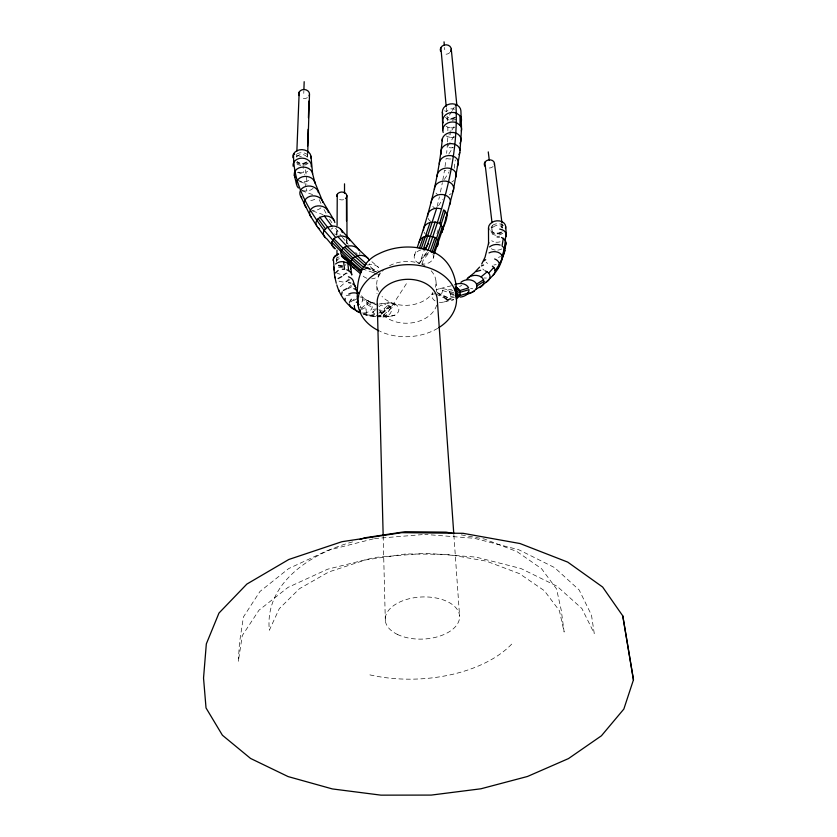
<?xml version="1.0" encoding="UTF-8"?>
<svg xmlns="http://www.w3.org/2000/svg" width="837" height="837" viewBox="0 0 837 837"><rect width="100%" height="100%" fill="white"/><g stroke="black" fill="none" stroke-linecap="round" stroke-linejoin="round"><path stroke-width="0.63" stroke-dasharray="4.18 3.14" d="M454.983 136.933A9.437 7.69 -6.7 0 1 450.139 137.31L450.16 127.747L447.868 127.161A9.385 7.69 -6.8 0 1 445.87 126.105M447.858 130.75L447.868 127.161M336.505 261.238L336.516 258.643M336.641 235.291L336.683 227.507M336.945 256.614L336.924 260.506L334.978 259.847M337.049 234.559L337.07 229.369M307.273 156.299L307.346 153.726M307.608 157.21L307.681 154.615M303.768 93.378L303.862 90.783M296.288 157.011L296.392 154.406M361.406 309.449A8.945 6.518 -0.5 0 0 367.098 304.417L366.679 301.058L361.145 295.566A8.872 6.487 -0.3 0 1 359.073 304.605M447.481 143.232L446.655 153.349M447.554 141.934L447.837 136.724L449.166 134.569M364.147 313.028A9.019 6.56 -0.7 0 0 372.193 307.577L371.774 304.197L369.086 301.435A9.019 6.56 -0.7 0 0 362.463 299.981M441.612 294.007L442.616 290.491L443.997 288.953M439.352 302.283A9.416 6.884 -4.4 0 0 448.255 299.855C451.614 297.428 451.269 292.082 447.596 290.136A9.416 6.884 -4.4 0 0 436.14 289.884M454.209 168.268L455.318 159.961M445.022 166.626L446.163 158.319M442.804 180.154L444.531 170.183A9.584 7.648 -6 0 0 449.354 170.832M440.429 192.05L442.365 182.644M437.113 206.477L439.415 196.789M436.924 233.847L438.4 228.867M414.346 255.662L416.763 248.83M389.561 265.706A29.682 21.929 -2.8 0 1 419.546 263.446L423.951 251.027M420.729 249.991L418.458 250.901A9.678 7.271 -3.7 0 0 419.546 263.446L421.921 263.99L423.449 259.7L428.732 253.077M433.284 258.016L434.1 255.745M360.705 306.07L360.004 307.723L366.219 309.01A9.176 6.654 -1.3 0 0 367.767 313.959L361.563 312.63M380.28 272.893L378.178 276.252A9.594 7.146 -1 0 1 371.701 278.815M435.031 300.839A9.416 6.884 -4.4 0 1 432.08 294.404L432.886 292.678A29.682 21.929 -2.8 0 1 382.028 296.465M451.635 111.53L447.387 118.519L447.523 120.988M452.304 110.432L454.292 107.146M451.823 130.248L455.14 124.849M453.947 136.337L447.261 147.134A9.5 7.69 -6.5 0 0 454.46 147.343M448.841 154.008L452.869 147.542M444.384 179.432L449.103 171.941M438.546 205.724L442.585 199.373M406.395 283.733L385.595 315.842L378.23 316.48L390.324 316.396L394.855 315.151A9.333 6.769 -1.9 0 0 395.65 304.417L393.61 303.475A9.333 6.769 -1.9 0 0 386.443 303.329M419.546 263.446L428.146 250.169M363.561 269.263A9.573 7.177 -0.5 0 0 367.589 267.108L368.929 265.528A9.573 7.177 -0.5 0 0 369.672 263.739M426.839 252.523L421.063 259.156L429.329 251.979M376.2 315.57L383.555 314.921L395.65 304.417L393.264 304.647L379.579 313.854L381.923 313.645L391.214 303.716L393.61 303.475M343.233 275.624L348.652 270.675M340.345 286.735L350.358 277.643M348.15 288.085L351.822 284.768M351.132 301.864L356.75 296.842M361.417 308.215L369.086 301.435M375.29 310.056L369.389 315.214L363.174 313.885A9.102 6.602 -1 0 0 375.949 312.933M379.213 306.614L381.18 304.888A9.176 6.654 -1.3 0 1 378.387 316.26M378.952 313.164L388.138 305.16L383.796 303.726L379.171 303.549M387.908 316.344L381.923 313.645L393.264 304.647M459.565 286.641L461.605 285.375M362.934 313.865C373.187 318.342 384.298 316.867 394.855 315.151M352.565 541.895C312.306 552.838 264.335 582.343 269.347 630.219L279.296 608.645L299.489 588.673L328.815 571.953L365.256 559.995L405.945 553.937L447.481 554.345L486.36 561.146L519.453 573.648L544.301 590.66L559.398 610.675L564.148 632.061L561.282 610.414L556.532 588.882L541.591 568.741L517.036 551.614L484.382 539.018L460.088 534.665M451.405 285.752L438.368 289.027M373.271 538.882L327.842 550.348L288.681 568.574L259.972 591.466L243.41 616.984L239.455 643.067L238.304 661.502L242.28 635.565L259.01 610.173L288.043 587.375L327.654 569.202L374.903 557.442L425.813 553.267L475.897 557.097L520.823 568.469L556.982 586.182L581.861 608.489L594.239 633.421L591.477 615.09L579.173 590.001L554.523 567.559L518.752 549.742L474.328 538.285L424.83 534.404M448.255 299.855L451.3 299.144L435.983 291.977L448.255 299.855L436.265 294.216M444.185 301.927L453.769 299.698A9.353 6.842 -4.8 0 1 443.097 297.313M450.473 296.612L454.062 295.785M454.428 297.219L449.647 298.328L438.881 294.697M450.683 294.812L454.271 293.986M450.243 293.055L453.842 292.228M447.596 290.136L452.409 289.058M432.08 294.404L435.177 293.703M449.187 291.464L452.796 290.648M296.392 162.598A9.113 7.292 3.7 0 0 303.088 164.219L305.379 163.79A9.113 7.292 3.7 0 0 307.43 162.901M298.642 172.119A9.176 7.303 3.6 0 0 303.318 172.736L305.631 172.307A9.176 7.303 3.6 0 0 307.702 171.418M297.805 180.06A9.228 7.313 3.4 0 0 304.595 181.681L306.907 181.252A9.228 7.313 3.4 0 0 310.715 179.066M388.839 302.91L381.369 303.674A9.249 6.706 -1.6 0 0 379.004 304.082M373.03 309.313L377.947 308.843M385.271 316.627L392.699 315.988M382.917 317.024L390.324 316.396M374.526 538.557L422.246 534.623M376.064 316.658L369.389 315.214L375.06 315.507M370.54 302.22L375.604 303.224M363.457 267.202L376.922 269.985L379.443 272.161M450.139 137.31L447.837 136.724A9.437 7.69 -6.7 0 1 445.818 135.667M362.128 268.803L374.882 273.103M376.043 273.5L379.527 274.672L377.006 272.496M442.616 290.491L454.47 294.509M334.58 233.91L336.903 234.705M312.651 210.976L323.04 214.586M301.77 190.752L312.808 194.644M299.656 181.566L306.98 184.171M297.365 172.265L304.647 174.86M365.769 268.039L376.169 271.774L368.929 265.528M301.372 156.77L296.706 155.086L296.622 157.168A5.702 4.562 3.7 0 1 301.916 154.479A5.702 4.562 3.7 0 1 307.169 157.461M367.087 300.525L372.81 302.722M375.279 304.459L365.581 299.562A8.945 6.518 -0.5 0 0 359.774 296.915M444.562 110.777L446.644 111.583A5.838 4.802 -6.9 0 1 454.501 109.197M365.832 266.961L376.169 271.774M491.696 240.753L493.527 241.652M367.192 302.722L372.298 305.871M367.098 304.417L372.193 307.577M374.819 303.632L376.43 304.898M371.931 261.709L378.711 267.558M367.589 267.108L376.252 274.588M486.119 262.232L487.584 263.498M355.683 252.471L357.347 254.249M342.375 237.3L348.192 244.268M335.606 228.271L341.538 236.306M329.6 219.21L333.471 225.247M324.003 209.543L326.44 213.979M319.211 199.656L321.188 204.019M433.001 254.26L433.472 256.112A9.678 7.271 -3.7 0 1 421.921 263.99M304.595 181.681L306.039 187.498M306.332 188.67L306.907 190.993M306.907 181.252L305.557 169.88M502.106 223.971L502.587 227.831M501.122 223.51L502.095 231.232M492.313 225.247L492.616 227.821L490.723 227.13A7.575 5.754 -7.8 0 1 497.178 223.73A7.575 5.754 -7.8 0 1 503.822 226.136M491.518 226.074L491.968 229.934M444.573 47.479L444.782 49.728M446.299 107.743L446.644 111.583M436.004 281.525L436.726 291.726M453.884 535.157L459.565 615.927M303.088 164.219L303.318 172.736M376.828 285.951L377.027 293.609M383.179 536.109L385.334 620.928M346.989 239.696L346.999 243.588M346.56 239.12L346.57 244.31M454.962 117.504A5.838 4.802 -6.9 0 1 446.937 116.385M449.835 52.574A5.514 4.719 -7.7 0 1 443.275 53.84M437.699 328.324A49.352 36.001 -2.8 0 1 380.04 331.368M436.673 305.097A30.09 21.95 -2.8 0 1 409.366 323.124A30.09 21.95 -2.8 0 1 378.962 309.376M501.258 232.142A5.409 4.112 -7.8 0 1 493.014 232.205A5.409 4.112 -7.8 0 1 494.981 225.948A5.409 4.112 -7.8 0 1 502.535 228.062M450.965 158.967A9.542 7.669 -6.2 0 1 444.123 157.262M378.491 291.485A29.682 21.929 -2.8 0 1 383.744 269.713M421.838 264.335A29.682 21.929 -2.8 0 1 425.06 265.946M431.17 270.801A29.682 21.929 -2.8 0 1 435.428 287.237M425.102 233.743A9.688 7.418 -4.4 0 1 423.993 232.037M366.836 278.229A9.594 7.146 -1 0 1 361.856 274.274M367.527 265.026A9.594 7.146 -1 0 1 379.862 269.211M381.923 313.645A9.333 6.769 -1.9 0 1 380.396 308.602M313.069 188.377A9.291 7.313 3.1 0 1 302.167 190.376M501.813 248.934A8.768 6.602 -7.6 0 1 497.492 250.137M495.242 250.085A8.768 6.602 -7.6 0 1 489.844 247.428M496.163 264.565A8.893 6.633 -7.2 0 1 493.893 264.963M472.779 288.796A9.155 6.738 -6 0 1 470.551 288.294M500.097 241.809A8.705 6.591 -7.7 0 1 495.63 242.155M484.278 270.267A8.956 6.654 -6.9 0 1 482.813 269.001M486.433 278.01A9.019 6.675 -6.7 0 1 484.1 277.957M500.526 256.53A8.83 6.612 -7.4 0 1 498.433 257.346M501.583 232.791A8.652 6.581 -7.8 0 1 491.183 232.54M359.826 252.345A9.563 7.209 0 0 1 359.732 254.228M511.669 644.124A110.202 62.346 -2.5 0 1 369.337 674.748M456.217 119.074A8.171 6.717 -6.9 0 1 446.362 118.77M332.844 227.863A9.469 7.282 1.6 0 1 331.065 229.15M456.019 117.013A8.15 6.717 -6.9 0 1 447.921 117.651M454.449 118.728A9.322 7.679 -6.9 0 1 445.399 117.462M320.927 207.817A9.385 7.313 2.4 0 1 312.243 210.38M314.743 199.279A9.343 7.313 2.8 0 1 307.849 200.545M451.185 193.504A9.646 7.575 -5.4 0 1 449.27 194.854M437.625 194.54A9.646 7.575 -5.4 0 1 435.993 193.106M453.821 180.551A9.625 7.617 -5.7 0 1 451.917 181.911M306.373 161.959A5.702 4.562 3.7 0 1 297.355 161.708M493.077 166.542A5.137 4.07 -8.5 0 1 488.191 167.975M430.825 221.439A9.678 7.481 -4.7 0 1 428.073 218.3M434.455 207.869A9.667 7.533 -5.1 0 1 432.813 206.436M454.983 127.37A9.385 7.69 -6.8 0 1 450.16 127.747M349.876 279.663A8.6 6.382 0.3 0 1 337.824 280.573M350.305 294.917A8.726 6.424 0.1 0 1 343.651 294.77M357.022 298.6A8.799 6.455 -0.1 0 1 353.329 300.535M351.582 286.652A8.663 6.403 0.2 0 1 347.951 288.577M388.138 305.16A9.249 6.706 -1.6 0 1 387.405 315.8M374.568 314.304A9.249 6.706 -1.6 0 1 372.925 311.071M343.651 199.666A5.032 3.944 0.8 0 1 338.692 199.018M347.229 273.207A8.537 6.372 0.4 0 1 336.882 272.977M501.018 232.131A7.564 5.754 -7.8 0 1 490.691 230.803M306.75 162.169A7.972 6.382 3.7 0 1 297.083 161.897M502.817 233.188A7.575 5.754 -7.8 0 1 490.932 232.895M342.553 267.662A7.428 5.566 0.4 0 1 337.112 266.448M337.395 257.608A7.428 5.566 0.4 0 1 339.1 256.917M342.553 265.559A7.418 5.566 0.5 0 1 338.765 265.088M307.388 97.678A5.388 4.488 4.7 0 1 300.839 97.479M308.173 163.121A7.983 6.393 3.7 0 1 302.879 165.402M300.807 165.339A7.983 6.393 3.7 0 1 297.009 163.979M297.051 153.841A7.983 6.393 3.7 0 1 308.257 155.337M345.89 264.659A5.304 3.976 0.4 0 1 344.886 265.36M342.333 266.093A5.304 3.976 0.4 0 1 338.441 265.214M336.526 261.5A5.304 3.976 0.4 0 1 341.224 258.173M342.657 266.344A8.454 6.34 0.5 0 1 338.347 265.81M397.293 634.373A37.226 21.061 -2.7 0 0 458.728 621.42A37.226 21.061 -2.7 0 0 411.197 598.288A37.226 21.061 -2.7 0 0 397.293 634.373"/><path stroke-width="1.26" d="M336.945 255.316L336.976 250.127M337.091 225.477L337.248 194.341M442.721 130.467L442.344 112.273M307.587 146.015L308.089 129.306M308.434 117.735L308.947 101.026M307.723 153.307L309.481 94.769M333.796 267.034L334.674 276.283L336.265 283.262M303.904 89.486L304.176 81.691M341.475 295.189L342.187 291.883M296.863 151.235L299.175 92.143M345.095 300.023L345.158 298.328M505.998 233.293L504.397 248.788L502.169 255.986C501.886 267.725 491.361 277.717 482.865 284.925A9.155 6.738 -6 0 1 479.643 287.625M488.557 244.216L488.494 228.082M460.015 150.608L461.543 129.003L460.915 110.808A9.322 7.679 -6.9 0 0 449.982 103.997A9.322 7.679 -6.9 0 0 442.783 114.23M442.313 138.869C438.975 176.084 429.465 212.504 417.171 247.689M442.627 230.625L442.365 226.796L439.624 223.657L443.715 209.857C451.206 215.538 443.035 225.645 441.79 232.477L446.895 214.931M455.966 298.851A9.353 6.842 -4.8 0 0 459.21 296.11C461.804 292.636 459.032 288.001 455.223 287.018M460.957 282.278A9.217 6.769 -5.6 0 1 469.766 279.851A9.217 6.769 -5.6 0 1 476.535 284.172C478.691 290.355 470.833 292.866 466.575 294.624A9.291 6.801 -5.2 0 1 460.162 297.083M459.795 152.616L453.466 189.936L445.849 218.75M466.732 279.37A9.155 6.738 -6 0 1 481.055 276.89C483.807 278.501 484.832 282.31 482.865 284.925L475.866 289.372M492.344 266.145C495.065 267.756 496.017 271.533 494.06 274.107A9.019 6.675 -6.7 0 1 492.69 275.593M500.066 262.556A8.893 6.633 -7.2 0 0 501.426 261.092C502.085 256.384 507.777 249.719 502.033 245.984L503.33 238.399L501.478 237.478M503.33 238.399C505.977 240.031 506.824 243.755 504.931 246.287M504.303 250.085L504.721 247.553M504.491 252.219L506.019 242.897M488.787 242.479L485.031 257.273L481.704 264.021M358.121 305.264C355.401 285.825 358.445 262.923 378.544 253.914C393.829 246.214 411.877 244.959 428.146 250.169C444.489 203.548 458.833 154.416 455.903 104.499L455.37 105.389M441.633 208.811L436.705 208.172L423.219 249.552L425.751 249.614L435.135 222.056L437.531 222.621M445.357 211.29L431.902 252.575L430.239 251.184L435.114 237.478L428.094 235.825L423.323 237.185A9.688 7.345 -4.1 0 0 419.191 241.998M504.753 250.483L502.514 257.681L499.323 264.44L495.148 270.686M435.135 222.056L430.113 222.443L421.137 248.851M425.112 247.585L424.369 249.865L428.366 243.672M442.365 226.796L433.409 253.119M442.825 228.689L434.277 253.841M633.463 679.822L623.837 709.065L601.426 735.786L568.49 758.584L527.488 776.474L480.919 788.789L431.264 795.087L380.94 795.15L332.383 788.935L288.095 776.579L250.577 758.458L222.412 735.242L206.028 707.945L203.537 678.085L206.331 643.883L218.97 613.071L246.873 584.069L288.828 559.472L341.946 541.696L401.833 532.656L463.049 533.315L519.997 543.537L567.716 562.108L602.63 587.04L622.78 615.896L633.463 679.822L622.78 615.896M419.274 248.62L423.323 237.185M294.603 154.322L293.546 153.945C292.971 182.299 307.367 208.423 324.139 230.321A9.51 7.261 1.1 0 0 326.932 238.922L335.187 248.861A9.531 7.24 0.6 0 1 331.734 242.113L333.733 238.681L337.729 236.473A9.531 7.24 0.6 0 1 350.075 240.721M361.385 270.592L350.776 261.416L352.827 258.016L356.876 255.829A9.573 7.177 -0.5 0 1 369.222 260.035M349.458 302.345L351.362 299.248M466.575 294.624L468.804 291.412L469.023 289.633L455.474 293.714M334.873 222.548A9.469 7.282 1.6 0 0 324.39 215.977L319.807 217.317L316.763 220.246A9.469 7.282 1.6 0 0 319.577 228.867M342.312 232.602A9.51 7.261 1.1 0 0 331.818 226.053L327.215 227.392L324.139 230.321L341.58 250.085L362.128 268.803M335.281 255.913L335.166 255.986A8.485 6.361 0.5 0 0 333.346 260.673A8.454 6.34 0.5 0 1 334.036 257.44L336.777 254.846A8.485 6.361 0.5 0 1 338.723 254.05A8.454 6.34 0.5 0 0 335.187 256.028M335.355 273.008L338.158 270.435M485.732 282.508A9.092 6.706 -6.4 0 0 488.682 273.113L493.83 267.421M479.591 267.097L474.328 272.789L468.103 277.863M481.055 276.89L487.176 271.826L488.682 273.113M359.261 250.514A9.563 7.209 0 0 0 346.916 246.287C343.609 247.197 340.387 250.085 340.805 253.778L361.302 272.464M338.138 278.554L341.778 276.608M343.39 290.449L347.093 288.483M356.342 302.377L358.069 301.194M483.891 260.851L485.701 259.648M476.933 285.909L483.943 281.473M476.535 284.172L483.556 279.746M481.411 265.894L483.556 265.057M476.159 271.575L480.668 270.32M455.631 296.947L467.967 293.117M359.994 539.415L364.953 537.762L405.066 531.704L446.027 532.144L453.696 533.525M455.265 295.503L460.047 294.404M456.238 291.684L468.615 287.897A9.291 6.801 -5.2 0 0 454.763 284.758M454.826 288.514L457.232 287.97M455.202 290.104L458.802 289.278M342.323 269.263L344.582 269.305L343.578 261.74A8.537 6.372 0.4 0 0 335.585 264.011M497.073 236.923L499.344 236.976M348.61 282.561L350.797 283.052M343.578 261.74L347.627 263.1A8.537 6.372 0.4 0 1 350.661 269.085M455.652 294.906L459.21 296.11M360.935 312.965C348.945 308.246 340.303 297.093 336.798 284.883M353.852 288.629L355.819 289.518A8.799 6.455 -0.1 0 1 357.389 290.753M348.433 276.754L350.358 277.643A8.663 6.403 0.2 0 1 353.496 281.975L355.892 288.284A8.726 6.424 0.1 0 0 352.743 283.942M346.738 269.796L348.652 270.675A8.6 6.382 0.3 0 1 351.77 274.996L350.724 267.421M428.146 250.169C449.574 256.373 457.891 277.214 456.489 297.951M485.251 270.885L487.176 271.826M435.114 237.478L436.768 238.88L438.337 242.458A9.688 7.345 -4.1 0 1 437.301 246.214M366.564 264.189L346.916 246.287L337.729 236.473M352.45 266.762L360.14 273.417M461.323 131.011A9.437 7.69 -6.7 0 0 460.078 125.247L456.468 122.683A9.437 7.69 -6.7 0 0 446.037 124.054A9.437 7.69 -6.7 0 0 443.171 132.434M461.281 121.459A9.385 7.69 -6.8 0 0 460.036 115.694L456.447 113.131A9.385 7.69 -6.8 0 0 446.09 114.502A9.385 7.69 -6.8 0 0 443.244 122.872M368.06 258.371L358.09 248.84L340.544 229.076M344.708 247.187L365.309 265.915L363.457 267.202L352.827 258.016L333.733 238.681M350.776 261.416L331.734 242.113M344.75 257.838L346.403 259.606M335.532 237.373L319.807 217.317M355.819 289.518L358.811 293.368M324.39 215.977L331.818 226.053M318.029 218.624L325.426 228.7M317.861 227.497L325.216 237.541M334.287 220.686L322.297 200.618L314.388 181.169M316.658 225.823L310.265 215.758L300.504 195.921M338.535 289.581L339.069 291.213M334.277 270.309L333.482 260.558M359.92 309.449L360.454 311.123M310.987 156.278L312.609 173.73L314.984 183.031A9.291 7.313 3.1 0 0 302.293 176.848A9.291 7.313 3.1 0 0 298.39 187.99M294.3 175.142L296.57 184.454M348.652 270.675L347.522 260.788M494.479 163.55L501.938 222.694M488.264 151.895L489.279 160.17M484.864 162.242L492.01 222.673M451.258 49.121L456.876 105.452M444.039 41.85L444.363 45.229M440.869 47.573L446.184 106.466M505.715 226.785L506.333 234.977M453.79 533.86L437.259 299.374A30.09 21.95 -2.8 0 0 403.549 279.558A30.09 21.95 -2.8 0 0 377.717 306.091M377.278 303.831L383.147 534.801M460.036 115.694L460.078 125.247M346.863 195.596L346.989 238.399M346.455 197.605L346.508 220.958M344.52 183.826L344.53 193.368M440.544 51.193A5.514 4.719 -7.7 0 1 446.205 44.811A5.514 4.719 -7.7 0 1 450.651 51.528M294.917 176.994A9.228 7.313 3.4 0 1 301.121 167.264A9.228 7.313 3.4 0 1 312.609 173.73M378.879 330.814A49.352 36.001 -2.8 0 1 369.494 278.334A49.352 36.001 -2.8 0 1 442.187 274.494A49.352 36.001 -2.8 0 1 438.797 327.654M485.021 166.322A5.137 4.07 -8.5 0 1 488.557 159.94A5.137 4.07 -8.5 0 1 494.332 164.617M431.254 202.784A9.667 7.533 -5.1 0 1 442.878 194.561A9.667 7.533 -5.1 0 1 449.469 205.159M434.434 189.434A9.646 7.575 -5.4 0 1 446.058 181.158A9.646 7.575 -5.4 0 1 452.618 191.83M301.707 197.605A9.343 7.313 2.8 0 1 305.662 186.463A9.343 7.313 2.8 0 1 318.416 192.646M437.134 176.461A9.625 7.617 -5.7 0 1 447.502 168.038A9.625 7.617 -5.7 0 1 456.102 176.973M361.134 269.692A9.573 7.177 -0.5 0 1 358.654 269.629M354.156 268.122A9.573 7.177 -0.5 0 1 351.268 265.12L341.391 255.609A9.563 7.209 0 0 0 348.778 260.15M293.096 166.197A9.176 7.303 3.6 0 1 302.241 158.141A9.176 7.303 3.6 0 1 311.259 166.699M442.124 140.888A9.5 7.69 -6.5 0 1 453.591 132.508A9.5 7.69 -6.5 0 1 459.994 143.347M474.474 290.868A9.217 6.769 -5.6 0 1 468.103 293.316M499.71 229.066A8.705 6.591 -7.7 0 1 506.082 236.714M489.007 252.91A8.893 6.633 -7.2 0 1 502.169 255.986M488.85 229.767A8.652 6.581 -7.8 0 1 496.896 220.811A8.652 6.581 -7.8 0 1 505.475 228.511M496.864 269.326A8.956 6.654 -6.9 0 0 498.235 267.85L499.323 264.44A8.956 6.654 -6.9 0 0 494.657 258.978M489.561 246.925A8.83 6.612 -7.4 0 1 500.181 245.053M306.08 207.44A9.385 7.313 2.4 0 1 310.077 196.318A9.385 7.313 2.4 0 1 322.894 202.481M311.469 217.432A9.427 7.303 2 0 1 315.539 206.32A9.427 7.303 2 0 1 328.386 212.472M292.929 157.68A9.113 7.292 3.7 0 1 302.011 149.645A9.113 7.292 3.7 0 1 310.966 158.183M441.444 154.039A9.542 7.669 -6.2 0 1 451.279 143.608A9.542 7.669 -6.2 0 1 458.948 154.531M439.331 163.968A9.584 7.648 -6 0 1 450.892 155.63A9.584 7.648 -6 0 1 457.368 166.406M440.241 222.652A9.678 7.481 -4.7 0 1 437.782 223.092M427.592 216.406A9.678 7.481 -4.7 0 1 436.705 208.172M428.837 236.16A9.688 7.418 -4.4 0 1 426.744 235.145M423.512 230.154A9.688 7.418 -4.4 0 1 430.113 222.443M336.851 196.36A5.032 3.944 0.8 0 1 343.285 192.186A5.032 3.944 0.8 0 1 345.765 198.484M359.565 312.494A9.019 6.56 -0.7 0 1 354.407 305.484M354.595 309.303A8.945 6.518 -0.5 0 1 349.385 304.04M348.736 294.09A8.872 6.487 -0.3 0 1 357.598 293.431M335.198 277.905A8.6 6.382 0.3 0 1 334.674 276.283M299.154 95.585A5.388 4.488 4.7 0 1 304.176 89.507A5.388 4.488 4.7 0 1 309.104 95.889"/></g></svg>
